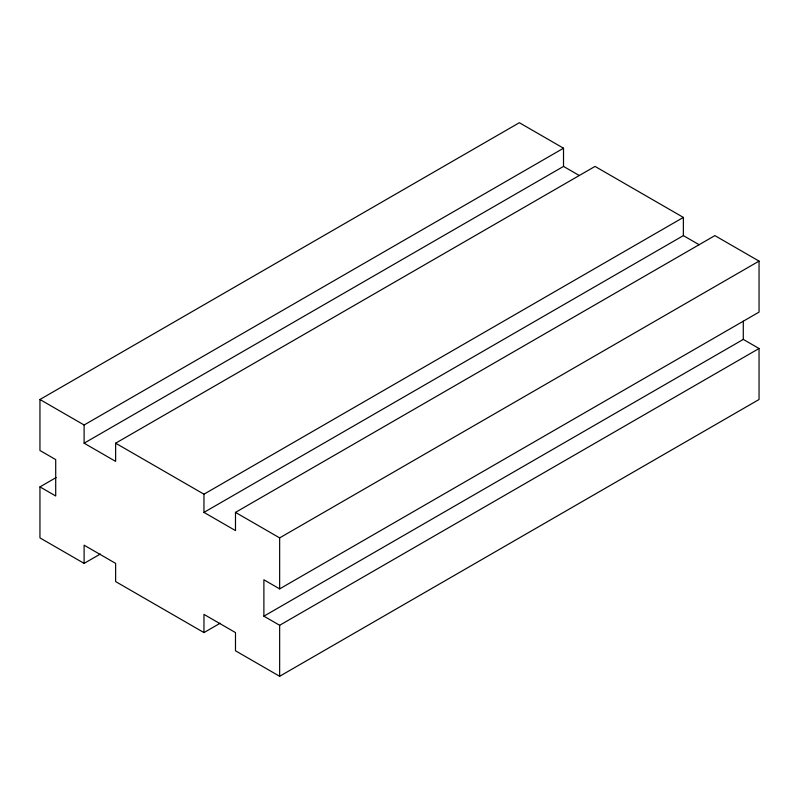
<?xml version="1.0" encoding="UTF-8"?>
<svg xmlns="http://www.w3.org/2000/svg" width="799" height="799" viewBox="0 0 799 799"><rect width="100%" height="100%" fill="white"/><g stroke="black" fill="none" stroke-linecap="round" stroke-linejoin="round"><path stroke-width="1.2" d="M100.314 554.037L84.115 563.385L39.95 537.887L39.95 486.891L55.71 495.989L55.71 459.595L39.95 450.496L39.95 399.5L519.35 122.716L563.515 148.215L563.515 166.412L84.115 443.195L84.115 424.998L563.515 148.215M39.95 486.891L56.15 477.542M84.115 443.195L115.635 461.393L115.635 443.195L595.035 166.412L683.365 217.418L683.365 235.615L203.965 512.389L203.965 494.191L683.365 217.418M203.965 512.389L235.485 530.586L235.485 512.389L714.885 235.615L759.05 261.113L759.05 312.109L279.65 588.883L263.89 579.784L263.89 616.179L279.65 625.287L759.05 348.504L759.05 399.5L279.65 676.284L235.485 650.786L235.485 632.588L203.965 614.381L203.965 632.588L220.164 623.23M235.485 512.389L279.65 537.887L759.05 261.113M263.89 616.179L743.29 339.405L759.05 348.504M563.515 166.412L579.275 175.52M683.365 235.615L699.125 244.714M39.95 399.5L84.115 424.998M115.635 443.195L203.965 494.191M203.965 632.588L115.635 581.582L115.635 563.385L84.115 545.188L84.115 563.385M743.29 321.208L743.29 339.405M279.65 537.887L279.65 588.883M279.65 625.287L279.65 676.284"/></g></svg>
